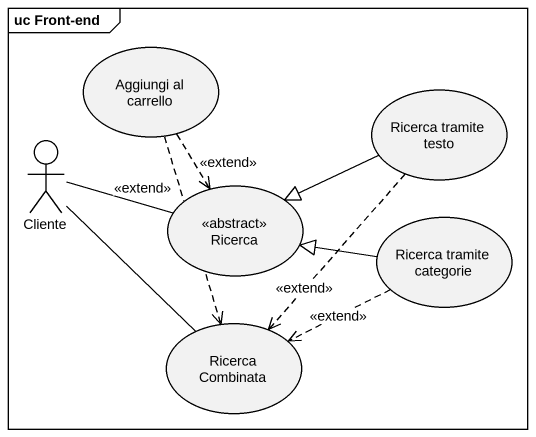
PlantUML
@startuml
mainframe uc Front-end
usecase "Aggiungi al carrello" as Aggiungi_al_carrello
usecase "Ricerca tramite testo" as Ricerca_tramite_testo
actor Cliente
usecase Ricerca <<abstract>>
usecase "Ricerca tramite categorie" as Ricerca_tramite_categorie
usecase "Ricerca Combinata" as Ricerca_Combinata
Aggiungi_al_carrello ..> Ricerca : <<extend>>
Aggiungi_al_carrello ..> Ricerca_Combinata : <<extend>>
Ricerca_tramite_testo -left-|> Ricerca
Ricerca_tramite_testo ..> Ricerca_Combinata : <<extend>>
Cliente -right- Ricerca
Cliente -- Ricerca_Combinata
Ricerca_tramite_categorie -left-|> Ricerca
Ricerca_tramite_categorie .left.> Ricerca_Combinata : <<extend>>
@enduml
